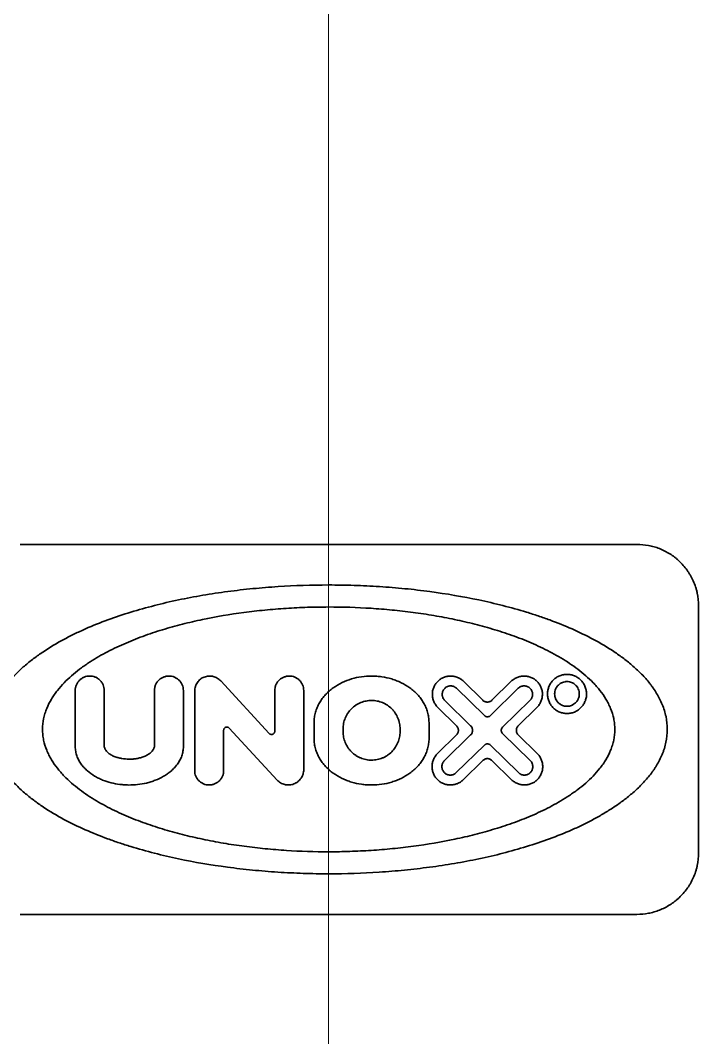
# Model space of a CAD drawing. Extents: x 5987 to 10491, y -672 to 3388.
# Drawn here: x 8647.77 to 8658.77, y 989.53 to 1006.03 of the extents above; entities that cross this region are included whole.
import ezdxf

# ---------------------------------------------------------------- set-up
doc = ezdxf.new("R2010")
doc.units = 0
doc.header["$LTSCALE"] = 5
doc.layers.get('0').update_dxf_attribs({"linetype": 'CONTINUOUS', "lineweight": 0})
doc.layers.add('1', color=7, linetype='CONTINUOUS', true_color=0xffffff)

msp = doc.modelspace()

# ---------------------------------------------------------------- linework, layer by layer
at = {"color": 4}
msp.add_line((8652.77, 1073.026), (8652.77, 973.026), dxfattribs=at)
at = {"layer": '1', "color": 7, "linetype": 'Continuous', "lineweight": 35}
for p, q in [((8657.77, 997.526), (8647.77, 997.526)), ((8658.77, 996.526), (8658.77, 992.526)), ((8651.02, 995.313), (8651.805, 994.46)), ((8654.957, 995.306), (8655.271, 994.998)), ((8655.418, 994.998), (8655.732, 995.306)), ((8648.661, 995.156), (8648.661, 994.246)), ((8649.13, 994.262), (8649.13, 995.156)), ((8649.945, 995.156), (8649.945, 994.262)), ((8650.414, 994.246), (8650.414, 995.156)), ((8650.598, 995.148), (8650.598, 993.859)), ((8651.896, 995.156), (8651.896, 994.495)), ((8652.366, 993.873), (8652.366, 995.156)), ((8655.295, 994.75), (8654.845, 995.192)), ((8655.844, 995.192), (8655.393, 994.75)), ((8654.653, 994.996), (8655.073, 994.585)), ((8655.59, 994.56), (8656.035, 994.996)), ((8654.843, 994.585), (8654.541, 994.882)), ((8656.148, 994.882), (8655.845, 994.585)), ((8652.534, 994.639), (8652.534, 994.376)), ((8654.398, 994.376), (8654.398, 994.639)), ((8651.067, 993.859), (8651.067, 994.511)), ((8651.934, 993.704), (8651.158, 994.546)), ((8653.004, 994.489), (8653.004, 994.533)), ((8653.928, 994.533), (8653.928, 994.489)), ((8656.04, 994.019), (8655.59, 994.46)), ((8654.536, 994.133), (8654.843, 994.435)), ((8655.073, 994.435), (8654.648, 994.019)), ((8655.845, 994.435), (8656.153, 994.133)), ((8654.84, 993.824), (8655.295, 994.27)), ((8655.393, 994.27), (8655.849, 993.824)), ((8655.271, 994.022), (8654.952, 993.709)), ((8655.736, 993.709), (8655.418, 994.022)), ((8647.77, 991.526), (8657.77, 991.526))]:
    msp.add_line(p, q, dxfattribs=at)
for points, knots in [([(8658.77, 996.526), (8658.77, 996.598), (8658.763, 996.668), (8658.745, 996.753), (8658.74, 996.77), (8658.731, 996.804), (8658.726, 996.821), (8658.71, 996.87), (8658.698, 996.903), (8658.67, 996.965), (8658.654, 996.995), (8658.629, 997.039), (8658.62, 997.053), (8658.602, 997.081), (8658.593, 997.095), (8658.544, 997.163), (8658.501, 997.212), (8658.442, 997.267), (8658.43, 997.278), (8658.406, 997.298), (8658.393, 997.309), (8658.355, 997.338), (8658.329, 997.356), (8658.25, 997.406), (8658.194, 997.434), (8658.106, 997.469), (8658.077, 997.479), (8658.017, 997.496), (8657.987, 997.503), (8657.895, 997.52), (8657.834, 997.526), (8657.77, 997.526)], [0, 0, 0, 0, 0.125, 0.125, 0.15625, 0.15625, 0.1875, 0.1875, 0.25, 0.25, 0.3125, 0.3125, 0.34375, 0.34375, 0.375, 0.375, 0.5, 0.5, 0.53125, 0.53125, 0.5625, 0.5625, 0.625, 0.625, 0.75, 0.75, 0.8125, 0.8125, 0.875, 0.875, 1, 1, 1, 1]), ([(8658.262, 994.526), (8658.262, 994.597), (8658.255, 994.666), (8658.234, 994.766), (8658.225, 994.8), (8658.205, 994.865), (8658.193, 994.898), (8658.154, 994.993), (8658.124, 995.053), (8658.072, 995.138), (8658.054, 995.166), (8658.026, 995.207), (8658.016, 995.22), (8657.996, 995.247), (8657.986, 995.26), (8657.935, 995.325), (8657.891, 995.374), (8657.801, 995.467), (8657.754, 995.511), (8657.656, 995.596), (8657.606, 995.636), (8657.503, 995.714), (8657.45, 995.751), (8657.289, 995.859), (8657.178, 995.924), (8656.952, 996.046), (8656.836, 996.102), (8656.599, 996.207), (8656.478, 996.255), (8656.294, 996.323), (8656.231, 996.345), (8656.106, 996.387), (8656.043, 996.407), (8655.853, 996.466), (8655.725, 996.501), (8655.467, 996.567), (8655.337, 996.597), (8654.945, 996.68), (8654.68, 996.725), (8654.278, 996.779), (8654.142, 996.795), (8653.87, 996.821), (8653.733, 996.833), (8653.526, 996.846), (8653.457, 996.85), (8653.32, 996.857), (8653.251, 996.859), (8653.044, 996.866), (8652.907, 996.868), (8652.496, 996.868), (8652.222, 996.86), (8651.813, 996.833), (8651.541, 996.811), (8651.27, 996.78), (8651.067, 996.753), (8650.999, 996.743), (8650.864, 996.723), (8650.797, 996.712), (8650.596, 996.678), (8650.464, 996.653), (8650.202, 996.597), (8650.072, 996.567), (8649.815, 996.501), (8649.688, 996.466), (8649.437, 996.389), (8649.313, 996.347), (8649.067, 996.257), (8648.946, 996.209), (8648.797, 996.143), (8648.767, 996.129), (8648.708, 996.102), (8648.62, 996.06), (8648.533, 996.016), (8648.362, 995.924), (8648.251, 995.858), (8648.09, 995.75), (8648.037, 995.713), (8647.935, 995.636), (8647.885, 995.596), (8647.788, 995.512), (8647.741, 995.468), (8647.651, 995.376), (8647.608, 995.327), (8647.547, 995.25), (8647.527, 995.224), (8647.499, 995.183), (8647.489, 995.169), (8647.471, 995.141), (8647.462, 995.126), (8647.418, 995.055), (8647.388, 994.994), (8647.355, 994.915), (8647.349, 994.899), (8647.337, 994.867), (8647.332, 994.851), (8647.316, 994.801), (8647.307, 994.767), (8647.286, 994.666), (8647.279, 994.597), (8647.279, 994.526)], [0, 0, 0, 0, 0.015625, 0.015625, 0.023438, 0.023438, 0.03125, 0.03125, 0.046875, 0.046875, 0.054688, 0.054688, 0.058594, 0.058594, 0.0625, 0.0625, 0.078125, 0.078125, 0.09375, 0.09375, 0.109375, 0.109375, 0.125, 0.125, 0.15625, 0.15625, 0.1875, 0.1875, 0.21875, 0.21875, 0.234375, 0.234375, 0.25, 0.25, 0.28125, 0.28125, 0.3125, 0.3125, 0.375, 0.375, 0.40625, 0.40625, 0.4375, 0.4375, 0.453125, 0.453125, 0.46875, 0.46875, 0.5, 0.5, 0.5625, 0.5625, 0.59375, 0.625, 0.625, 0.640625, 0.640625, 0.65625, 0.65625, 0.6875, 0.6875, 0.71875, 0.71875, 0.75, 0.75, 0.78125, 0.78125, 0.8125, 0.8125, 0.820313, 0.820313, 0.828125, 0.84375, 0.84375, 0.875, 0.875, 0.890625, 0.890625, 0.90625, 0.90625, 0.921875, 0.921875, 0.9375, 0.9375, 0.945312, 0.945312, 0.949219, 0.949219, 0.953125, 0.953125, 0.96875, 0.96875, 0.972656, 0.972656, 0.976562, 0.976562, 0.984375, 0.984375, 1, 1, 1, 1]), ([(8648.13, 994.526), (8648.13, 994.585), (8648.136, 994.643), (8648.154, 994.728), (8648.161, 994.756), (8648.178, 994.811), (8648.188, 994.839), (8648.22, 994.919), (8648.246, 994.969), (8648.289, 995.042), (8648.305, 995.066), (8648.337, 995.112), (8648.353, 995.135), (8648.406, 995.202), (8648.442, 995.243), (8648.52, 995.323), (8648.56, 995.361), (8648.643, 995.433), (8648.686, 995.468), (8648.752, 995.518), (8648.775, 995.534), (8648.82, 995.566), (8648.843, 995.582), (8648.958, 995.659), (8649.052, 995.715), (8649.246, 995.819), (8649.345, 995.866), (8649.547, 995.955), (8649.65, 995.996), (8649.807, 996.054), (8649.86, 996.072), (8649.967, 996.108), (8650.02, 996.125), (8650.181, 996.174), (8650.289, 996.204), (8650.507, 996.259), (8650.616, 996.285), (8650.947, 996.354), (8651.17, 996.392), (8651.508, 996.437), (8651.621, 996.45), (8651.849, 996.472), (8651.964, 996.481), (8652.137, 996.493), (8652.195, 996.496), (8652.31, 996.501), (8652.368, 996.504), (8652.54, 996.509), (8652.655, 996.511), (8653, 996.511), (8653.229, 996.504), (8653.571, 996.482), (8653.684, 996.473), (8653.912, 996.451), (8654.025, 996.438), (8654.252, 996.408), (8654.365, 996.391), (8654.534, 996.362), (8654.59, 996.352), (8654.702, 996.331), (8654.758, 996.32), (8654.924, 996.285), (8655.034, 996.259), (8655.252, 996.204), (8655.36, 996.174), (8655.573, 996.109), (8655.679, 996.074), (8655.888, 995.998), (8655.991, 995.957), (8656.144, 995.89), (8656.194, 995.866), (8656.294, 995.818), (8656.343, 995.793), (8656.489, 995.714), (8656.584, 995.658), (8656.722, 995.566), (8656.768, 995.534), (8656.855, 995.467), (8656.898, 995.433), (8656.981, 995.361), (8657.021, 995.323), (8657.079, 995.263), (8657.098, 995.243), (8657.135, 995.201), (8657.153, 995.179), (8657.205, 995.113), (8657.237, 995.067), (8657.28, 994.994), (8657.294, 994.969), (8657.32, 994.918), (8657.332, 994.892), (8657.364, 994.812), (8657.381, 994.757), (8657.396, 994.686), (8657.398, 994.672), (8657.403, 994.643), (8657.405, 994.629), (8657.409, 994.585), (8657.411, 994.556), (8657.411, 994.526)], [0, 0, 0, 0, 0.015625, 0.015625, 0.023437, 0.023437, 0.03125, 0.03125, 0.046875, 0.046875, 0.054687, 0.054687, 0.0625, 0.0625, 0.078125, 0.078125, 0.09375, 0.09375, 0.109375, 0.109375, 0.117187, 0.117187, 0.125, 0.125, 0.15625, 0.15625, 0.1875, 0.1875, 0.21875, 0.21875, 0.234375, 0.234375, 0.25, 0.25, 0.28125, 0.28125, 0.3125, 0.3125, 0.375, 0.375, 0.40625, 0.40625, 0.4375, 0.4375, 0.453125, 0.453125, 0.46875, 0.46875, 0.5, 0.5, 0.5625, 0.5625, 0.59375, 0.59375, 0.625, 0.625, 0.65625, 0.65625, 0.671875, 0.671875, 0.6875, 0.6875, 0.71875, 0.71875, 0.75, 0.75, 0.78125, 0.78125, 0.8125, 0.8125, 0.828125, 0.828125, 0.84375, 0.84375, 0.875, 0.875, 0.890625, 0.890625, 0.90625, 0.90625, 0.921875, 0.921875, 0.929688, 0.929688, 0.9375, 0.9375, 0.953125, 0.953125, 0.960938, 0.960938, 0.96875, 0.96875, 0.984375, 0.984375, 0.988281, 0.988281, 0.992188, 0.992188, 1, 1, 1, 1]), ([(8648.661, 995.156), (8648.661, 995.173), (8648.662, 995.188), (8648.667, 995.212), (8648.669, 995.219), (8648.674, 995.234), (8648.677, 995.242), (8648.686, 995.264), (8648.694, 995.277), (8648.707, 995.296), (8648.712, 995.303), (8648.722, 995.314), (8648.732, 995.326), (8648.744, 995.336), (8648.755, 995.345), (8648.762, 995.349), (8648.781, 995.362), (8648.794, 995.369), (8648.822, 995.38), (8648.836, 995.384), (8648.865, 995.39), (8648.88, 995.391), (8648.902, 995.391), (8648.91, 995.391), (8648.925, 995.39), (8648.932, 995.389), (8648.954, 995.384), (8648.968, 995.38), (8648.989, 995.372), (8648.996, 995.369), (8649.01, 995.362), (8649.016, 995.358), (8649.035, 995.346), (8649.047, 995.336), (8649.064, 995.32), (8649.069, 995.315), (8649.079, 995.303), (8649.089, 995.291), (8649.097, 995.277), (8649.105, 995.264), (8649.108, 995.257), (8649.117, 995.235), (8649.122, 995.22), (8649.129, 995.189), (8649.13, 995.173), (8649.13, 995.156)], [0, 0, 0, 0, 0.0625, 0.0625, 0.09375, 0.09375, 0.125, 0.125, 0.1875, 0.1875, 0.21875, 0.21875, 0.25, 0.28125, 0.28125, 0.3125, 0.3125, 0.375, 0.375, 0.4375, 0.4375, 0.5, 0.5, 0.53125, 0.53125, 0.5625, 0.5625, 0.625, 0.625, 0.65625, 0.65625, 0.6875, 0.6875, 0.75, 0.75, 0.78125, 0.78125, 0.8125, 0.84375, 0.84375, 0.875, 0.875, 0.9375, 0.9375, 1, 1, 1, 1]), ([(8649.945, 995.156), (8649.945, 995.172), (8649.946, 995.188), (8649.951, 995.211), (8649.953, 995.218), (8649.957, 995.233), (8649.96, 995.24), (8649.969, 995.262), (8649.976, 995.275), (8649.989, 995.295), (8649.994, 995.301), (8650.004, 995.313), (8650.009, 995.318), (8650.025, 995.334), (8650.037, 995.344), (8650.063, 995.361), (8650.076, 995.368), (8650.097, 995.377), (8650.104, 995.379), (8650.119, 995.383), (8650.126, 995.385), (8650.149, 995.39), (8650.164, 995.391), (8650.194, 995.391), (8650.209, 995.39), (8650.239, 995.384), (8650.254, 995.38), (8650.275, 995.371), (8650.282, 995.368), (8650.295, 995.361), (8650.302, 995.357), (8650.321, 995.344), (8650.333, 995.335), (8650.355, 995.313), (8650.365, 995.301), (8650.378, 995.282), (8650.382, 995.276), (8650.389, 995.262), (8650.393, 995.255), (8650.402, 995.233), (8650.406, 995.218), (8650.413, 995.188), (8650.414, 995.172), (8650.414, 995.156)], [0, 0, 0, 0, 0.0625, 0.0625, 0.09375, 0.09375, 0.125, 0.125, 0.1875, 0.1875, 0.21875, 0.21875, 0.25, 0.25, 0.3125, 0.3125, 0.375, 0.375, 0.40625, 0.40625, 0.4375, 0.4375, 0.5, 0.5, 0.5625, 0.5625, 0.625, 0.625, 0.65625, 0.65625, 0.6875, 0.6875, 0.75, 0.75, 0.8125, 0.8125, 0.84375, 0.84375, 0.875, 0.875, 0.9375, 0.9375, 1, 1, 1, 1]), ([(8650.598, 995.148), (8650.598, 995.173), (8650.601, 995.197), (8650.61, 995.226), (8650.613, 995.232), (8650.617, 995.244), (8650.624, 995.26), (8650.634, 995.276), (8650.648, 995.296), (8650.655, 995.306), (8650.672, 995.324), (8650.681, 995.332), (8650.7, 995.347), (8650.71, 995.354), (8650.731, 995.366), (8650.742, 995.371), (8650.765, 995.379), (8650.776, 995.383), (8650.8, 995.388), (8650.824, 995.392), (8650.848, 995.391), (8650.866, 995.39), (8650.872, 995.389), (8650.884, 995.387), (8650.89, 995.386), (8650.908, 995.382), (8650.919, 995.379), (8650.942, 995.37), (8650.953, 995.364), (8650.984, 995.346), (8651.003, 995.331), (8651.02, 995.313)], [0, 0, 0, 0, 0.125, 0.125, 0.15625, 0.15625, 0.1875, 0.25, 0.25, 0.3125, 0.3125, 0.375, 0.375, 0.4375, 0.4375, 0.5, 0.5, 0.5625, 0.5625, 0.625, 0.6875, 0.6875, 0.71875, 0.71875, 0.75, 0.75, 0.8125, 0.8125, 0.875, 0.875, 1, 1, 1, 1]), ([(8651.896, 995.156), (8651.896, 995.172), (8651.898, 995.187), (8651.902, 995.21), (8651.904, 995.217), (8651.908, 995.232), (8651.911, 995.239), (8651.92, 995.261), (8651.927, 995.274), (8651.944, 995.3), (8651.954, 995.312), (8651.976, 995.333), (8651.988, 995.343), (8652.007, 995.356), (8652.013, 995.36), (8652.027, 995.367), (8652.041, 995.374), (8652.055, 995.379), (8652.07, 995.383), (8652.077, 995.385), (8652.1, 995.39), (8652.115, 995.391), (8652.138, 995.391), (8652.146, 995.391), (8652.161, 995.389), (8652.169, 995.388), (8652.191, 995.384), (8652.206, 995.379), (8652.227, 995.371), (8652.234, 995.367), (8652.248, 995.36), (8652.255, 995.356), (8652.274, 995.343), (8652.286, 995.334), (8652.308, 995.312), (8652.317, 995.3), (8652.33, 995.281), (8652.334, 995.274), (8652.341, 995.261), (8652.345, 995.254), (8652.354, 995.232), (8652.358, 995.218), (8652.364, 995.188), (8652.366, 995.172), (8652.366, 995.156)], [0, 0, 0, 0, 0.0625, 0.0625, 0.09375, 0.09375, 0.125, 0.125, 0.1875, 0.1875, 0.25, 0.25, 0.3125, 0.3125, 0.34375, 0.34375, 0.375, 0.40625, 0.40625, 0.4375, 0.4375, 0.5, 0.5, 0.53125, 0.53125, 0.5625, 0.5625, 0.625, 0.625, 0.65625, 0.65625, 0.6875, 0.6875, 0.75, 0.75, 0.8125, 0.8125, 0.84375, 0.84375, 0.875, 0.875, 0.9375, 0.9375, 1, 1, 1, 1]), ([(8652.534, 994.639), (8652.534, 994.667), (8652.536, 994.695), (8652.544, 994.749), (8652.549, 994.776), (8652.561, 994.816), (8652.565, 994.83), (8652.574, 994.856), (8652.579, 994.869), (8652.595, 994.908), (8652.607, 994.932), (8652.635, 994.98), (8652.65, 995.003), (8652.675, 995.037), (8652.684, 995.048), (8652.702, 995.069), (8652.729, 995.101), (8652.759, 995.129), (8652.79, 995.157), (8652.801, 995.166), (8652.822, 995.183), (8652.834, 995.191), (8652.89, 995.232), (8652.938, 995.26), (8653.037, 995.308), (8653.088, 995.328), (8653.248, 995.377), (8653.357, 995.391), (8653.496, 995.391), (8653.524, 995.39), (8653.579, 995.386), (8653.661, 995.377), (8653.741, 995.36), (8653.82, 995.335), (8653.846, 995.326), (8653.897, 995.306), (8653.923, 995.295), (8653.996, 995.259), (8654.043, 995.231), (8654.11, 995.183), (8654.132, 995.166), (8654.163, 995.138), (8654.173, 995.129), (8654.193, 995.11), (8654.203, 995.1), (8654.231, 995.069), (8654.248, 995.048), (8654.281, 995.004), (8654.297, 994.981), (8654.318, 994.944), (8654.324, 994.932), (8654.337, 994.907), (8654.342, 994.895), (8654.358, 994.857), (8654.368, 994.831), (8654.382, 994.778), (8654.388, 994.751), (8654.394, 994.709), (8654.395, 994.695), (8654.397, 994.667), (8654.398, 994.653), (8654.398, 994.639)], [0, 0, 0, 0, 0.03125, 0.03125, 0.0625, 0.0625, 0.078125, 0.078125, 0.09375, 0.09375, 0.125, 0.125, 0.15625, 0.15625, 0.171875, 0.171875, 0.1875, 0.21875, 0.21875, 0.234375, 0.234375, 0.25, 0.25, 0.3125, 0.3125, 0.375, 0.375, 0.5, 0.5, 0.53125, 0.53125, 0.5625, 0.625, 0.625, 0.65625, 0.65625, 0.6875, 0.6875, 0.75, 0.75, 0.78125, 0.78125, 0.796875, 0.796875, 0.8125, 0.8125, 0.84375, 0.84375, 0.875, 0.875, 0.890625, 0.890625, 0.90625, 0.90625, 0.9375, 0.9375, 0.96875, 0.96875, 0.984375, 0.984375, 1, 1, 1, 1]), ([(8654.541, 994.882), (8654.527, 994.896), (8654.514, 994.911), (8654.498, 994.935), (8654.493, 994.943), (8654.483, 994.96), (8654.479, 994.969), (8654.467, 994.996), (8654.462, 995.015), (8654.456, 995.044), (8654.454, 995.053), (8654.452, 995.073), (8654.452, 995.083), (8654.452, 995.112), (8654.453, 995.132), (8654.459, 995.161), (8654.461, 995.17), (8654.467, 995.189), (8654.474, 995.207), (8654.482, 995.225), (8654.491, 995.242), (8654.496, 995.251), (8654.512, 995.275), (8654.525, 995.29), (8654.545, 995.311), (8654.553, 995.317), (8654.568, 995.33), (8654.575, 995.336), (8654.6, 995.352), (8654.617, 995.361), (8654.644, 995.372), (8654.653, 995.375), (8654.671, 995.381), (8654.69, 995.386), (8654.709, 995.389), (8654.728, 995.391), (8654.738, 995.391), (8654.767, 995.391), (8654.786, 995.39), (8654.814, 995.384), (8654.824, 995.382), (8654.842, 995.376), (8654.851, 995.373), (8654.878, 995.362), (8654.895, 995.353), (8654.928, 995.332), (8654.943, 995.32), (8654.957, 995.306)], [0, 0, 0, 0, 0.0625, 0.0625, 0.09375, 0.09375, 0.125, 0.125, 0.1875, 0.1875, 0.21875, 0.21875, 0.25, 0.25, 0.3125, 0.3125, 0.34375, 0.34375, 0.375, 0.40625, 0.40625, 0.4375, 0.4375, 0.5, 0.5, 0.53125, 0.53125, 0.5625, 0.5625, 0.625, 0.625, 0.65625, 0.65625, 0.6875, 0.71875, 0.71875, 0.75, 0.75, 0.8125, 0.8125, 0.84375, 0.84375, 0.875, 0.875, 0.9375, 0.9375, 1, 1, 1, 1]), ([(8655.732, 995.306), (8655.746, 995.32), (8655.761, 995.332), (8655.785, 995.348), (8655.793, 995.353), (8655.81, 995.362), (8655.819, 995.366), (8655.846, 995.377), (8655.864, 995.382), (8655.902, 995.389), (8655.921, 995.391), (8655.959, 995.391), (8655.978, 995.389), (8656.006, 995.384), (8656.015, 995.382), (8656.034, 995.376), (8656.042, 995.373), (8656.069, 995.362), (8656.086, 995.354), (8656.11, 995.338), (8656.118, 995.332), (8656.133, 995.32), (8656.14, 995.314), (8656.161, 995.293), (8656.173, 995.279), (8656.196, 995.246), (8656.205, 995.229), (8656.217, 995.202), (8656.22, 995.193), (8656.226, 995.174), (8656.229, 995.164), (8656.235, 995.135), (8656.237, 995.115), (8656.237, 995.085), (8656.236, 995.075), (8656.234, 995.055), (8656.231, 995.035), (8656.227, 995.016), (8656.221, 994.997), (8656.217, 994.988), (8656.206, 994.96), (8656.196, 994.943), (8656.174, 994.911), (8656.162, 994.896), (8656.148, 994.882)], [0, 0, 0, 0, 0.0625, 0.0625, 0.09375, 0.09375, 0.125, 0.125, 0.1875, 0.1875, 0.25, 0.25, 0.3125, 0.3125, 0.34375, 0.34375, 0.375, 0.375, 0.4375, 0.4375, 0.46875, 0.46875, 0.5, 0.5, 0.5625, 0.5625, 0.625, 0.625, 0.65625, 0.65625, 0.6875, 0.6875, 0.75, 0.75, 0.78125, 0.78125, 0.8125, 0.84375, 0.84375, 0.875, 0.875, 0.9375, 0.9375, 1, 1, 1, 1]), ([(8656.319, 995.101), (8656.319, 995.123), (8656.321, 995.144), (8656.327, 995.175), (8656.33, 995.186), (8656.336, 995.206), (8656.34, 995.216), (8656.353, 995.246), (8656.363, 995.264), (8656.381, 995.29), (8656.388, 995.299), (8656.401, 995.314), (8656.415, 995.33), (8656.431, 995.343), (8656.447, 995.356), (8656.456, 995.362), (8656.482, 995.379), (8656.5, 995.388), (8656.538, 995.403), (8656.557, 995.409), (8656.597, 995.416), (8656.617, 995.418), (8656.647, 995.418), (8656.657, 995.417), (8656.677, 995.415), (8656.687, 995.414), (8656.716, 995.408), (8656.736, 995.402), (8656.764, 995.391), (8656.773, 995.387), (8656.791, 995.377), (8656.8, 995.372), (8656.825, 995.356), (8656.841, 995.343), (8656.864, 995.321), (8656.871, 995.314), (8656.884, 995.298), (8656.897, 995.282), (8656.908, 995.264), (8656.918, 995.246), (8656.923, 995.236), (8656.935, 995.206), (8656.942, 995.186), (8656.948, 995.155), (8656.95, 995.144), (8656.952, 995.123), (8656.953, 995.112), (8656.953, 995.079), (8656.951, 995.058), (8656.944, 995.027), (8656.941, 995.016), (8656.935, 994.996), (8656.931, 994.986), (8656.919, 994.956), (8656.909, 994.938), (8656.891, 994.912), (8656.884, 994.904), (8656.871, 994.888), (8656.857, 994.873), (8656.841, 994.859), (8656.825, 994.846), (8656.817, 994.84), (8656.791, 994.824), (8656.773, 994.814), (8656.736, 994.799), (8656.716, 994.793), (8656.677, 994.786), (8656.657, 994.784), (8656.627, 994.784), (8656.617, 994.784), (8656.597, 994.786), (8656.587, 994.787), (8656.557, 994.793), (8656.538, 994.798), (8656.509, 994.81), (8656.5, 994.814), (8656.482, 994.823), (8656.473, 994.828), (8656.447, 994.845), (8656.431, 994.858), (8656.408, 994.879), (8656.401, 994.887), (8656.388, 994.903), (8656.375, 994.92), (8656.364, 994.937), (8656.353, 994.956), (8656.349, 994.966), (8656.336, 994.995), (8656.33, 995.015), (8656.321, 995.057), (8656.319, 995.079), (8656.319, 995.101)], [0, 0, 0, 0, 0.03125, 0.03125, 0.046875, 0.046875, 0.0625, 0.0625, 0.09375, 0.09375, 0.109375, 0.109375, 0.125, 0.140625, 0.140625, 0.15625, 0.15625, 0.1875, 0.1875, 0.21875, 0.21875, 0.25, 0.25, 0.265625, 0.265625, 0.28125, 0.28125, 0.3125, 0.3125, 0.328125, 0.328125, 0.34375, 0.34375, 0.375, 0.375, 0.390625, 0.390625, 0.40625, 0.421875, 0.421875, 0.4375, 0.4375, 0.46875, 0.46875, 0.484375, 0.484375, 0.5, 0.5, 0.53125, 0.53125, 0.546875, 0.546875, 0.5625, 0.5625, 0.59375, 0.59375, 0.609375, 0.609375, 0.625, 0.640625, 0.640625, 0.65625, 0.65625, 0.6875, 0.6875, 0.71875, 0.71875, 0.75, 0.75, 0.765625, 0.765625, 0.78125, 0.78125, 0.8125, 0.8125, 0.828125, 0.828125, 0.84375, 0.84375, 0.875, 0.875, 0.890625, 0.890625, 0.90625, 0.921875, 0.921875, 0.9375, 0.9375, 0.96875, 0.96875, 1, 1, 1, 1]), ([(8656.435, 995.101), (8656.435, 995.087), (8656.436, 995.074), (8656.44, 995.054), (8656.442, 995.047), (8656.446, 995.034), (8656.449, 995.028), (8656.457, 995.01), (8656.463, 994.998), (8656.474, 994.981), (8656.478, 994.976), (8656.487, 994.966), (8656.496, 994.957), (8656.506, 994.948), (8656.516, 994.94), (8656.521, 994.936), (8656.538, 994.926), (8656.549, 994.92), (8656.573, 994.91), (8656.585, 994.907), (8656.61, 994.902), (8656.623, 994.901), (8656.642, 994.901), (8656.648, 994.901), (8656.661, 994.902), (8656.667, 994.903), (8656.686, 994.907), (8656.698, 994.91), (8656.716, 994.918), (8656.721, 994.92), (8656.733, 994.926), (8656.738, 994.929), (8656.754, 994.94), (8656.765, 994.948), (8656.779, 994.962), (8656.783, 994.966), (8656.792, 994.976), (8656.8, 994.987), (8656.807, 994.998), (8656.813, 995.009), (8656.816, 995.016), (8656.824, 995.034), (8656.828, 995.047), (8656.834, 995.073), (8656.835, 995.087), (8656.835, 995.114), (8656.834, 995.128), (8656.828, 995.154), (8656.824, 995.167), (8656.814, 995.192), (8656.807, 995.203), (8656.796, 995.22), (8656.792, 995.225), (8656.783, 995.235), (8656.774, 995.245), (8656.765, 995.253), (8656.754, 995.261), (8656.749, 995.265), (8656.733, 995.276), (8656.722, 995.282), (8656.698, 995.291), (8656.686, 995.295), (8656.661, 995.3), (8656.648, 995.301), (8656.629, 995.301), (8656.623, 995.301), (8656.61, 995.299), (8656.604, 995.298), (8656.585, 995.295), (8656.573, 995.291), (8656.555, 995.284), (8656.549, 995.282), (8656.538, 995.276), (8656.532, 995.272), (8656.516, 995.262), (8656.506, 995.254), (8656.492, 995.24), (8656.487, 995.235), (8656.478, 995.225), (8656.47, 995.215), (8656.463, 995.204), (8656.457, 995.192), (8656.454, 995.186), (8656.446, 995.167), (8656.442, 995.155), (8656.436, 995.128), (8656.435, 995.114), (8656.435, 995.101)], [0, 0, 0, 0, 0.03125, 0.03125, 0.046875, 0.046875, 0.0625, 0.0625, 0.09375, 0.09375, 0.109375, 0.109375, 0.125, 0.140625, 0.140625, 0.15625, 0.15625, 0.1875, 0.1875, 0.21875, 0.21875, 0.25, 0.25, 0.265625, 0.265625, 0.28125, 0.28125, 0.3125, 0.3125, 0.328125, 0.328125, 0.34375, 0.34375, 0.375, 0.375, 0.390625, 0.390625, 0.40625, 0.421875, 0.421875, 0.4375, 0.4375, 0.46875, 0.46875, 0.5, 0.5, 0.53125, 0.53125, 0.5625, 0.5625, 0.59375, 0.59375, 0.609375, 0.609375, 0.625, 0.640625, 0.640625, 0.65625, 0.65625, 0.6875, 0.6875, 0.71875, 0.71875, 0.75, 0.75, 0.765625, 0.765625, 0.78125, 0.78125, 0.8125, 0.8125, 0.828125, 0.828125, 0.84375, 0.84375, 0.875, 0.875, 0.890625, 0.890625, 0.90625, 0.921875, 0.921875, 0.9375, 0.9375, 0.96875, 0.96875, 1, 1, 1, 1]), ([(8654.845, 995.192), (8654.838, 995.198), (8654.831, 995.204), (8654.82, 995.211), (8654.816, 995.213), (8654.808, 995.217), (8654.804, 995.219), (8654.792, 995.224), (8654.783, 995.227), (8654.766, 995.23), (8654.757, 995.231), (8654.739, 995.231), (8654.73, 995.23), (8654.717, 995.227), (8654.713, 995.226), (8654.705, 995.224), (8654.7, 995.222), (8654.688, 995.217), (8654.68, 995.213), (8654.665, 995.203), (8654.658, 995.197), (8654.649, 995.188), (8654.646, 995.184), (8654.64, 995.177), (8654.638, 995.174), (8654.63, 995.162), (8654.626, 995.155), (8654.619, 995.138), (8654.616, 995.129), (8654.613, 995.112), (8654.612, 995.103), (8654.612, 995.089), (8654.612, 995.084), (8654.613, 995.075), (8654.615, 995.067), (8654.617, 995.058), (8654.62, 995.049), (8654.621, 995.045), (8654.626, 995.032), (8654.631, 995.025), (8654.641, 995.01), (8654.647, 995.003), (8654.653, 994.996)], [0, 0, 0, 0, 0.0625, 0.0625, 0.09375, 0.09375, 0.125, 0.125, 0.1875, 0.1875, 0.25, 0.25, 0.3125, 0.3125, 0.34375, 0.34375, 0.375, 0.375, 0.4375, 0.4375, 0.5, 0.5, 0.53125, 0.53125, 0.5625, 0.5625, 0.625, 0.625, 0.6875, 0.6875, 0.75, 0.75, 0.78125, 0.78125, 0.8125, 0.84375, 0.84375, 0.875, 0.875, 0.9375, 0.9375, 1, 1, 1, 1]), ([(8656.035, 994.996), (8656.042, 995.003), (8656.048, 995.01), (8656.055, 995.021), (8656.058, 995.025), (8656.062, 995.033), (8656.064, 995.037), (8656.069, 995.049), (8656.072, 995.058), (8656.075, 995.071), (8656.075, 995.076), (8656.076, 995.085), (8656.076, 995.09), (8656.076, 995.103), (8656.075, 995.113), (8656.072, 995.131), (8656.069, 995.139), (8656.062, 995.156), (8656.058, 995.164), (8656.047, 995.179), (8656.042, 995.186), (8656.032, 995.195), (8656.029, 995.198), (8656.022, 995.204), (8656.018, 995.206), (8656.007, 995.213), (8655.999, 995.218), (8655.983, 995.224), (8655.974, 995.227), (8655.957, 995.23), (8655.948, 995.231), (8655.931, 995.231), (8655.922, 995.23), (8655.905, 995.227), (8655.896, 995.224), (8655.88, 995.217), (8655.872, 995.213), (8655.857, 995.204), (8655.85, 995.198), (8655.844, 995.192)], [0, 0, 0, 0, 0.0625, 0.0625, 0.09375, 0.09375, 0.125, 0.125, 0.1875, 0.1875, 0.21875, 0.21875, 0.25, 0.25, 0.3125, 0.3125, 0.375, 0.375, 0.4375, 0.4375, 0.5, 0.5, 0.53125, 0.53125, 0.5625, 0.5625, 0.625, 0.625, 0.6875, 0.6875, 0.75, 0.75, 0.8125, 0.8125, 0.875, 0.875, 0.9375, 0.9375, 1, 1, 1, 1]), ([(8653.928, 994.533), (8653.928, 994.564), (8653.925, 994.594), (8653.916, 994.638), (8653.913, 994.653), (8653.904, 994.682), (8653.899, 994.696), (8653.881, 994.738), (8653.867, 994.765), (8653.842, 994.802), (8653.833, 994.815), (8653.814, 994.838), (8653.803, 994.849), (8653.771, 994.881), (8653.748, 994.9), (8653.71, 994.926), (8653.697, 994.934), (8653.671, 994.948), (8653.643, 994.961), (8653.615, 994.971), (8653.586, 994.98), (8653.571, 994.983), (8653.527, 994.992), (8653.497, 994.995), (8653.452, 994.995), (8653.437, 994.995), (8653.406, 994.992), (8653.391, 994.989), (8653.347, 994.981), (8653.318, 994.972), (8653.276, 994.955), (8653.262, 994.948), (8653.235, 994.934), (8653.222, 994.926), (8653.185, 994.901), (8653.161, 994.882), (8653.118, 994.839), (8653.099, 994.815), (8653.074, 994.778), (8653.066, 994.765), (8653.052, 994.738), (8653.045, 994.724), (8653.028, 994.682), (8653.019, 994.654), (8653.01, 994.609), (8653.008, 994.594), (8653.005, 994.564), (8653.004, 994.548), (8653.004, 994.533)], [0, 0, 0, 0, 0.0625, 0.0625, 0.09375, 0.09375, 0.125, 0.125, 0.1875, 0.1875, 0.21875, 0.21875, 0.25, 0.25, 0.3125, 0.3125, 0.34375, 0.34375, 0.375, 0.40625, 0.40625, 0.4375, 0.4375, 0.5, 0.5, 0.53125, 0.53125, 0.5625, 0.5625, 0.625, 0.625, 0.65625, 0.65625, 0.6875, 0.6875, 0.75, 0.75, 0.8125, 0.8125, 0.84375, 0.84375, 0.875, 0.875, 0.9375, 0.9375, 0.96875, 0.96875, 1, 1, 1, 1]), ([(8655.271, 994.998), (8655.276, 994.994), (8655.281, 994.989), (8655.292, 994.982), (8655.298, 994.979), (8655.311, 994.973), (8655.317, 994.972), (8655.331, 994.969), (8655.338, 994.968), (8655.351, 994.968), (8655.358, 994.969), (8655.371, 994.972), (8655.378, 994.974), (8655.39, 994.979), (8655.396, 994.982), (8655.407, 994.989), (8655.413, 994.994), (8655.418, 994.998)], [0, 0, 0, 0, 0.125, 0.125, 0.25, 0.25, 0.375, 0.375, 0.5, 0.5, 0.625, 0.625, 0.75, 0.75, 0.875, 0.875, 1, 1, 1, 1]), ([(8655.393, 994.75), (8655.39, 994.746), (8655.386, 994.744), (8655.379, 994.739), (8655.375, 994.736), (8655.366, 994.733), (8655.362, 994.732), (8655.353, 994.73), (8655.349, 994.73), (8655.34, 994.73), (8655.335, 994.73), (8655.326, 994.732), (8655.322, 994.733), (8655.31, 994.738), (8655.302, 994.743), (8655.295, 994.75)], [0, 0, 0, 0, 0.125, 0.125, 0.25, 0.25, 0.375, 0.375, 0.5, 0.5, 0.625, 0.625, 0.75, 0.75, 1, 1, 1, 1]), ([(8647.279, 994.526), (8647.279, 994.455), (8647.286, 994.387), (8647.307, 994.286), (8647.316, 994.253), (8647.336, 994.187), (8647.348, 994.154), (8647.387, 994.059), (8647.417, 994), (8647.469, 993.914), (8647.487, 993.886), (8647.515, 993.845), (8647.525, 993.832), (8647.545, 993.805), (8647.555, 993.792), (8647.606, 993.727), (8647.65, 993.678), (8647.74, 993.585), (8647.787, 993.541), (8647.885, 993.457), (8647.935, 993.416), (8648.038, 993.339), (8648.091, 993.301), (8648.252, 993.194), (8648.363, 993.128), (8648.589, 993.006), (8648.705, 992.95), (8648.942, 992.845), (8649.063, 992.797), (8649.247, 992.729), (8649.31, 992.707), (8649.435, 992.665), (8649.498, 992.645), (8649.688, 992.587), (8649.816, 992.551), (8650.074, 992.485), (8650.203, 992.455), (8650.595, 992.372), (8650.861, 992.327), (8651.263, 992.273), (8651.399, 992.258), (8651.671, 992.231), (8651.808, 992.22), (8652.015, 992.206), (8652.084, 992.202), (8652.221, 992.196), (8652.29, 992.193), (8652.497, 992.186), (8652.634, 992.184), (8653.045, 992.184), (8653.319, 992.193), (8653.727, 992.219), (8654, 992.241), (8654.271, 992.273), (8654.474, 992.3), (8654.542, 992.309), (8654.677, 992.33), (8654.744, 992.34), (8654.944, 992.375), (8655.077, 992.4), (8655.339, 992.455), (8655.469, 992.485), (8655.726, 992.551), (8655.853, 992.587), (8656.104, 992.664), (8656.228, 992.705), (8656.474, 992.795), (8656.595, 992.844), (8656.744, 992.91), (8656.774, 992.923), (8656.833, 992.95), (8656.921, 992.992), (8657.008, 993.037), (8657.122, 993.098), (8657.178, 993.13), (8657.289, 993.196), (8657.344, 993.23), (8657.451, 993.302), (8657.504, 993.339), (8657.606, 993.417), (8657.656, 993.457), (8657.753, 993.541), (8657.8, 993.584), (8657.89, 993.677), (8657.933, 993.725), (8657.994, 993.802), (8658.014, 993.829), (8658.042, 993.87), (8658.052, 993.883), (8658.07, 993.912), (8658.079, 993.926), (8658.122, 993.998), (8658.153, 994.058), (8658.186, 994.137), (8658.192, 994.153), (8658.204, 994.185), (8658.209, 994.202), (8658.225, 994.251), (8658.233, 994.285), (8658.255, 994.386), (8658.262, 994.455), (8658.262, 994.526)], [0, 0, 0, 0, 0.015625, 0.015625, 0.023438, 0.023438, 0.03125, 0.03125, 0.046875, 0.046875, 0.054688, 0.054688, 0.058594, 0.058594, 0.0625, 0.0625, 0.078125, 0.078125, 0.09375, 0.09375, 0.109375, 0.109375, 0.125, 0.125, 0.15625, 0.15625, 0.1875, 0.1875, 0.21875, 0.21875, 0.234375, 0.234375, 0.25, 0.25, 0.28125, 0.28125, 0.3125, 0.3125, 0.375, 0.375, 0.40625, 0.40625, 0.4375, 0.4375, 0.453125, 0.453125, 0.46875, 0.46875, 0.5, 0.5, 0.5625, 0.5625, 0.59375, 0.625, 0.625, 0.640625, 0.640625, 0.65625, 0.65625, 0.6875, 0.6875, 0.71875, 0.71875, 0.75, 0.75, 0.78125, 0.78125, 0.8125, 0.8125, 0.820312, 0.820312, 0.828125, 0.84375, 0.84375, 0.859375, 0.859375, 0.875, 0.875, 0.890625, 0.890625, 0.90625, 0.90625, 0.921875, 0.921875, 0.9375, 0.9375, 0.945312, 0.945312, 0.949219, 0.949219, 0.953125, 0.953125, 0.96875, 0.96875, 0.972656, 0.972656, 0.976562, 0.976562, 0.984375, 0.984375, 1, 1, 1, 1]), ([(8657.411, 994.526), (8657.411, 994.467), (8657.405, 994.409), (8657.387, 994.325), (8657.38, 994.297), (8657.363, 994.241), (8657.353, 994.214), (8657.321, 994.134), (8657.295, 994.083), (8657.252, 994.01), (8657.236, 993.986), (8657.204, 993.94), (8657.187, 993.917), (8657.135, 993.851), (8657.098, 993.809), (8657.021, 993.729), (8656.981, 993.691), (8656.898, 993.619), (8656.855, 993.584), (8656.789, 993.534), (8656.766, 993.518), (8656.721, 993.486), (8656.698, 993.47), (8656.583, 993.394), (8656.489, 993.338), (8656.295, 993.234), (8656.196, 993.186), (8655.994, 993.097), (8655.891, 993.056), (8655.734, 992.999), (8655.681, 992.98), (8655.574, 992.945), (8655.521, 992.928), (8655.36, 992.879), (8655.252, 992.849), (8655.034, 992.793), (8654.925, 992.768), (8654.594, 992.698), (8654.371, 992.66), (8654.033, 992.616), (8653.92, 992.603), (8653.692, 992.58), (8653.577, 992.571), (8653.404, 992.56), (8653.346, 992.556), (8653.231, 992.551), (8653.173, 992.549), (8653.001, 992.543), (8652.886, 992.541), (8652.541, 992.541), (8652.312, 992.548), (8651.97, 992.57), (8651.856, 992.58), (8651.629, 992.602), (8651.516, 992.615), (8651.289, 992.644), (8651.176, 992.661), (8651.007, 992.69), (8650.951, 992.7), (8650.839, 992.721), (8650.783, 992.733), (8650.617, 992.768), (8650.507, 992.793), (8650.289, 992.849), (8650.181, 992.879), (8649.968, 992.944), (8649.862, 992.979), (8649.653, 993.055), (8649.55, 993.096), (8649.397, 993.163), (8649.347, 993.186), (8649.247, 993.235), (8649.198, 993.26), (8649.051, 993.338), (8648.956, 993.394), (8648.818, 993.487), (8648.773, 993.518), (8648.686, 993.585), (8648.643, 993.619), (8648.56, 993.692), (8648.519, 993.729), (8648.462, 993.789), (8648.443, 993.81), (8648.406, 993.852), (8648.388, 993.873), (8648.336, 993.94), (8648.304, 993.986), (8648.26, 994.059), (8648.247, 994.083), (8648.221, 994.134), (8648.209, 994.161), (8648.177, 994.241), (8648.16, 994.295), (8648.145, 994.366), (8648.143, 994.38), (8648.138, 994.409), (8648.136, 994.424), (8648.132, 994.467), (8648.13, 994.497), (8648.13, 994.526)], [0, 0, 0, 0, 0.015625, 0.015625, 0.023437, 0.023437, 0.03125, 0.03125, 0.046875, 0.046875, 0.054687, 0.054687, 0.0625, 0.0625, 0.078125, 0.078125, 0.09375, 0.09375, 0.109375, 0.109375, 0.117187, 0.117187, 0.125, 0.125, 0.15625, 0.15625, 0.1875, 0.1875, 0.21875, 0.21875, 0.234375, 0.234375, 0.25, 0.25, 0.28125, 0.28125, 0.3125, 0.3125, 0.375, 0.375, 0.40625, 0.40625, 0.4375, 0.4375, 0.453125, 0.453125, 0.46875, 0.46875, 0.5, 0.5, 0.5625, 0.5625, 0.59375, 0.59375, 0.625, 0.625, 0.65625, 0.65625, 0.671875, 0.671875, 0.6875, 0.6875, 0.71875, 0.71875, 0.75, 0.75, 0.78125, 0.78125, 0.8125, 0.8125, 0.828125, 0.828125, 0.84375, 0.84375, 0.875, 0.875, 0.890625, 0.890625, 0.90625, 0.90625, 0.921875, 0.921875, 0.929688, 0.929688, 0.9375, 0.9375, 0.953125, 0.953125, 0.960938, 0.960938, 0.96875, 0.96875, 0.984375, 0.984375, 0.988281, 0.988281, 0.992188, 0.992188, 1, 1, 1, 1]), ([(8651.158, 994.546), (8651.155, 994.55), (8651.151, 994.554), (8651.141, 994.559), (8651.137, 994.561), (8651.126, 994.563), (8651.121, 994.564), (8651.111, 994.563), (8651.106, 994.562), (8651.096, 994.558), (8651.091, 994.555), (8651.083, 994.549), (8651.079, 994.545), (8651.073, 994.536), (8651.071, 994.532), (8651.068, 994.522), (8651.067, 994.516), (8651.067, 994.511)], [0, 0, 0, 0, 0.125, 0.125, 0.25, 0.25, 0.375, 0.375, 0.5, 0.5, 0.625, 0.625, 0.75, 0.75, 0.875, 0.875, 1, 1, 1, 1]), ([(8651.805, 994.46), (8651.809, 994.456), (8651.813, 994.453), (8651.822, 994.447), (8651.827, 994.445), (8651.837, 994.443), (8651.842, 994.443), (8651.853, 994.443), (8651.858, 994.445), (8651.867, 994.448), (8651.872, 994.451), (8651.88, 994.458), (8651.884, 994.462), (8651.888, 994.468), (8651.89, 994.47), (8651.892, 994.475), (8651.893, 994.477), (8651.895, 994.485), (8651.896, 994.49), (8651.896, 994.495)], [0, 0, 0, 0, 0.125, 0.125, 0.25, 0.25, 0.375, 0.375, 0.5, 0.5, 0.625, 0.625, 0.75, 0.75, 0.8125, 0.8125, 0.875, 0.875, 1, 1, 1, 1]), ([(8653.004, 994.489), (8653.004, 994.459), (8653.007, 994.429), (8653.016, 994.385), (8653.019, 994.37), (8653.028, 994.341), (8653.033, 994.326), (8653.051, 994.284), (8653.065, 994.258), (8653.09, 994.22), (8653.099, 994.208), (8653.119, 994.184), (8653.129, 994.173), (8653.161, 994.141), (8653.184, 994.122), (8653.222, 994.097), (8653.235, 994.089), (8653.262, 994.075), (8653.289, 994.062), (8653.318, 994.052), (8653.347, 994.043), (8653.361, 994.039), (8653.406, 994.03), (8653.436, 994.027), (8653.481, 994.027), (8653.496, 994.028), (8653.527, 994.031), (8653.542, 994.033), (8653.586, 994.042), (8653.615, 994.051), (8653.657, 994.068), (8653.671, 994.075), (8653.697, 994.089), (8653.71, 994.097), (8653.748, 994.122), (8653.771, 994.141), (8653.814, 994.184), (8653.833, 994.207), (8653.858, 994.245), (8653.866, 994.258), (8653.88, 994.284), (8653.887, 994.298), (8653.905, 994.34), (8653.913, 994.369), (8653.925, 994.428), (8653.928, 994.459), (8653.928, 994.489)], [0, 0, 0, 0, 0.0625, 0.0625, 0.09375, 0.09375, 0.125, 0.125, 0.1875, 0.1875, 0.21875, 0.21875, 0.25, 0.25, 0.3125, 0.3125, 0.34375, 0.34375, 0.375, 0.40625, 0.40625, 0.4375, 0.4375, 0.5, 0.5, 0.53125, 0.53125, 0.5625, 0.5625, 0.625, 0.625, 0.65625, 0.65625, 0.6875, 0.6875, 0.75, 0.75, 0.8125, 0.8125, 0.84375, 0.84375, 0.875, 0.875, 0.9375, 0.9375, 1, 1, 1, 1]), ([(8654.843, 994.435), (8654.848, 994.44), (8654.853, 994.445), (8654.861, 994.457), (8654.864, 994.463), (8654.869, 994.476), (8654.871, 994.482), (8654.874, 994.496), (8654.875, 994.503), (8654.875, 994.517), (8654.874, 994.524), (8654.871, 994.538), (8654.869, 994.544), (8654.864, 994.557), (8654.861, 994.563), (8654.853, 994.575), (8654.848, 994.58), (8654.843, 994.585)], [0, 0, 0, 0, 0.125, 0.125, 0.25, 0.25, 0.375, 0.375, 0.5, 0.5, 0.625, 0.625, 0.75, 0.75, 0.875, 0.875, 1, 1, 1, 1]), ([(8655.073, 994.585), (8655.078, 994.58), (8655.082, 994.575), (8655.09, 994.563), (8655.093, 994.557), (8655.098, 994.544), (8655.101, 994.538), (8655.103, 994.524), (8655.104, 994.517), (8655.104, 994.503), (8655.103, 994.496), (8655.101, 994.482), (8655.099, 994.476), (8655.093, 994.463), (8655.09, 994.457), (8655.082, 994.445), (8655.078, 994.44), (8655.073, 994.435)], [0, 0, 0, 0, 0.125, 0.125, 0.25, 0.25, 0.375, 0.375, 0.5, 0.5, 0.625, 0.625, 0.75, 0.75, 0.875, 0.875, 1, 1, 1, 1]), ([(8655.845, 994.585), (8655.84, 994.58), (8655.836, 994.575), (8655.828, 994.563), (8655.825, 994.557), (8655.819, 994.544), (8655.817, 994.538), (8655.814, 994.524), (8655.814, 994.517), (8655.814, 994.503), (8655.814, 994.496), (8655.817, 994.482), (8655.819, 994.476), (8655.824, 994.463), (8655.828, 994.457), (8655.836, 994.445), (8655.84, 994.44), (8655.845, 994.435)], [0, 0, 0, 0, 0.125, 0.125, 0.25, 0.25, 0.375, 0.375, 0.5, 0.5, 0.625, 0.625, 0.75, 0.75, 0.875, 0.875, 1, 1, 1, 1]), ([(8654.398, 994.376), (8654.398, 994.348), (8654.396, 994.321), (8654.388, 994.266), (8654.383, 994.239), (8654.372, 994.199), (8654.367, 994.186), (8654.358, 994.159), (8654.353, 994.146), (8654.337, 994.108), (8654.325, 994.083), (8654.297, 994.035), (8654.282, 994.012), (8654.257, 993.979), (8654.248, 993.968), (8654.231, 993.947), (8654.204, 993.915), (8654.174, 993.887), (8654.143, 993.859), (8654.132, 993.85), (8654.111, 993.833), (8654.1, 993.825), (8654.043, 993.784), (8653.996, 993.756), (8653.922, 993.72), (8653.897, 993.709), (8653.846, 993.689), (8653.82, 993.68), (8653.687, 993.639), (8653.579, 993.624), (8653.44, 993.624), (8653.412, 993.625), (8653.357, 993.629), (8653.275, 993.637), (8653.195, 993.655), (8653.128, 993.675), (8653.115, 993.679), (8653.089, 993.688), (8653.076, 993.693), (8653.037, 993.708), (8653.012, 993.72), (8652.938, 993.756), (8652.89, 993.783), (8652.823, 993.831), (8652.801, 993.848), (8652.77, 993.876), (8652.76, 993.885), (8652.74, 993.905), (8652.73, 993.915), (8652.702, 993.945), (8652.684, 993.967), (8652.651, 994.011), (8652.636, 994.034), (8652.615, 994.07), (8652.608, 994.083), (8652.596, 994.108), (8652.59, 994.12), (8652.574, 994.158), (8652.565, 994.184), (8652.55, 994.238), (8652.544, 994.265), (8652.538, 994.306), (8652.537, 994.32), (8652.535, 994.348), (8652.534, 994.362), (8652.534, 994.376)], [0, 0, 0, 0, 0.03125, 0.03125, 0.0625, 0.0625, 0.078125, 0.078125, 0.09375, 0.09375, 0.125, 0.125, 0.15625, 0.15625, 0.171875, 0.171875, 0.1875, 0.21875, 0.21875, 0.234375, 0.234375, 0.25, 0.25, 0.3125, 0.3125, 0.34375, 0.34375, 0.375, 0.375, 0.5, 0.5, 0.53125, 0.53125, 0.5625, 0.625, 0.625, 0.640625, 0.640625, 0.65625, 0.65625, 0.6875, 0.6875, 0.75, 0.75, 0.78125, 0.78125, 0.796875, 0.796875, 0.8125, 0.8125, 0.84375, 0.84375, 0.875, 0.875, 0.890625, 0.890625, 0.90625, 0.90625, 0.9375, 0.9375, 0.96875, 0.96875, 0.984375, 0.984375, 1, 1, 1, 1]), ([(8655.295, 994.27), (8655.299, 994.274), (8655.302, 994.276), (8655.31, 994.281), (8655.314, 994.284), (8655.322, 994.287), (8655.326, 994.288), (8655.335, 994.29), (8655.34, 994.29), (8655.349, 994.29), (8655.353, 994.29), (8655.362, 994.288), (8655.366, 994.287), (8655.379, 994.282), (8655.387, 994.277), (8655.393, 994.27)], [0, 0, 0, 0, 0.125, 0.125, 0.25, 0.25, 0.375, 0.375, 0.5, 0.5, 0.625, 0.625, 0.75, 0.75, 1, 1, 1, 1]), ([(8650.414, 994.246), (8650.414, 994.22), (8650.412, 994.195), (8650.403, 994.145), (8650.397, 994.12), (8650.38, 994.071), (8650.369, 994.048), (8650.345, 994.003), (8650.332, 993.982), (8650.302, 993.94), (8650.285, 993.921), (8650.251, 993.884), (8650.233, 993.867), (8650.195, 993.834), (8650.175, 993.819), (8650.134, 993.79), (8650.113, 993.777), (8650.048, 993.74), (8650.004, 993.719), (8649.935, 993.692), (8649.912, 993.683), (8649.865, 993.669), (8649.841, 993.662), (8649.721, 993.633), (8649.625, 993.623), (8649.504, 993.624), (8649.48, 993.625), (8649.431, 993.628), (8649.359, 993.635), (8649.288, 993.648), (8649.196, 993.672), (8649.15, 993.687), (8649.083, 993.714), (8649.061, 993.724), (8649.017, 993.745), (8648.996, 993.757), (8648.934, 993.794), (8648.894, 993.821), (8648.848, 993.862), (8648.839, 993.87), (8648.821, 993.888), (8648.812, 993.896), (8648.787, 993.924), (8648.772, 993.943), (8648.75, 993.973), (8648.743, 993.983), (8648.73, 994.004), (8648.723, 994.015), (8648.705, 994.049), (8648.695, 994.072), (8648.683, 994.107), (8648.679, 994.119), (8648.673, 994.144), (8648.67, 994.157), (8648.663, 994.195), (8648.661, 994.22), (8648.661, 994.246)], [0, 0, 0, 0, 0.03125, 0.03125, 0.0625, 0.0625, 0.09375, 0.09375, 0.125, 0.125, 0.15625, 0.15625, 0.1875, 0.1875, 0.21875, 0.21875, 0.25, 0.25, 0.3125, 0.3125, 0.34375, 0.34375, 0.375, 0.375, 0.5, 0.5, 0.53125, 0.53125, 0.5625, 0.625, 0.625, 0.6875, 0.6875, 0.71875, 0.71875, 0.75, 0.75, 0.8125, 0.8125, 0.828125, 0.828125, 0.84375, 0.84375, 0.875, 0.875, 0.890625, 0.890625, 0.90625, 0.90625, 0.9375, 0.9375, 0.953125, 0.953125, 0.96875, 0.96875, 1, 1, 1, 1]), ([(8649.13, 994.262), (8649.13, 994.251), (8649.132, 994.24), (8649.137, 994.225), (8649.139, 994.22), (8649.143, 994.21), (8649.146, 994.205), (8649.153, 994.191), (8649.16, 994.182), (8649.173, 994.166), (8649.18, 994.158), (8649.196, 994.144), (8649.204, 994.137), (8649.221, 994.125), (8649.23, 994.119), (8649.257, 994.103), (8649.275, 994.094), (8649.314, 994.079), (8649.333, 994.073), (8649.373, 994.062), (8649.393, 994.057), (8649.454, 994.047), (8649.494, 994.044), (8649.556, 994.043), (8649.577, 994.044), (8649.618, 994.047), (8649.638, 994.05), (8649.679, 994.057), (8649.699, 994.061), (8649.739, 994.072), (8649.758, 994.078), (8649.797, 994.093), (8649.817, 994.102), (8649.853, 994.124), (8649.871, 994.136), (8649.894, 994.158), (8649.902, 994.165), (8649.915, 994.182), (8649.921, 994.191), (8649.929, 994.205), (8649.932, 994.21), (8649.936, 994.22), (8649.938, 994.225), (8649.943, 994.24), (8649.945, 994.251), (8649.945, 994.262)], [0, 0, 0, 0, 0.03125, 0.03125, 0.046875, 0.046875, 0.0625, 0.0625, 0.09375, 0.09375, 0.125, 0.125, 0.15625, 0.15625, 0.1875, 0.1875, 0.25, 0.25, 0.3125, 0.3125, 0.375, 0.375, 0.5, 0.5, 0.5625, 0.5625, 0.625, 0.625, 0.6875, 0.6875, 0.75, 0.75, 0.8125, 0.8125, 0.875, 0.875, 0.90625, 0.90625, 0.9375, 0.9375, 0.953125, 0.953125, 0.96875, 0.96875, 1, 1, 1, 1]), ([(8654.952, 993.709), (8654.938, 993.695), (8654.923, 993.683), (8654.899, 993.667), (8654.891, 993.662), (8654.873, 993.654), (8654.864, 993.649), (8654.838, 993.638), (8654.819, 993.633), (8654.781, 993.626), (8654.762, 993.624), (8654.724, 993.624), (8654.704, 993.626), (8654.676, 993.632), (8654.666, 993.634), (8654.648, 993.64), (8654.639, 993.643), (8654.612, 993.654), (8654.595, 993.663), (8654.563, 993.685), (8654.548, 993.697), (8654.527, 993.718), (8654.52, 993.725), (8654.508, 993.74), (8654.502, 993.748), (8654.486, 993.772), (8654.477, 993.79), (8654.462, 993.826), (8654.456, 993.845), (8654.449, 993.883), (8654.447, 993.903), (8654.447, 993.932), (8654.447, 993.942), (8654.449, 993.962), (8654.452, 993.981), (8654.457, 994), (8654.463, 994.019), (8654.466, 994.028), (8654.478, 994.055), (8654.487, 994.072), (8654.509, 994.104), (8654.522, 994.12), (8654.536, 994.133)], [0, 0, 0, 0, 0.0625, 0.0625, 0.09375, 0.09375, 0.125, 0.125, 0.1875, 0.1875, 0.25, 0.25, 0.3125, 0.3125, 0.34375, 0.34375, 0.375, 0.375, 0.4375, 0.4375, 0.5, 0.5, 0.53125, 0.53125, 0.5625, 0.5625, 0.625, 0.625, 0.6875, 0.6875, 0.75, 0.75, 0.78125, 0.78125, 0.8125, 0.84375, 0.84375, 0.875, 0.875, 0.9375, 0.9375, 1, 1, 1, 1]), ([(8656.153, 994.133), (8656.167, 994.12), (8656.179, 994.105), (8656.196, 994.081), (8656.201, 994.072), (8656.21, 994.055), (8656.214, 994.046), (8656.226, 994.019), (8656.232, 994), (8656.238, 993.971), (8656.239, 993.961), (8656.241, 993.941), (8656.242, 993.931), (8656.242, 993.901), (8656.24, 993.881), (8656.232, 993.842), (8656.226, 993.823), (8656.214, 993.796), (8656.21, 993.787), (8656.2, 993.77), (8656.195, 993.761), (8656.179, 993.737), (8656.166, 993.722), (8656.145, 993.702), (8656.138, 993.695), (8656.123, 993.683), (8656.107, 993.672), (8656.091, 993.662), (8656.074, 993.653), (8656.065, 993.649), (8656.038, 993.639), (8656.02, 993.633), (8655.992, 993.628), (8655.983, 993.626), (8655.964, 993.624), (8655.954, 993.624), (8655.926, 993.624), (8655.907, 993.626), (8655.869, 993.633), (8655.851, 993.639), (8655.815, 993.653), (8655.798, 993.662), (8655.774, 993.678), (8655.766, 993.683), (8655.751, 993.696), (8655.744, 993.702), (8655.736, 993.709)], [0, 0, 0, 0, 0.0625, 0.0625, 0.09375, 0.09375, 0.125, 0.125, 0.1875, 0.1875, 0.21875, 0.21875, 0.25, 0.25, 0.3125, 0.3125, 0.375, 0.375, 0.40625, 0.40625, 0.4375, 0.4375, 0.5, 0.5, 0.53125, 0.53125, 0.5625, 0.59375, 0.59375, 0.625, 0.625, 0.6875, 0.6875, 0.71875, 0.71875, 0.75, 0.75, 0.8125, 0.8125, 0.875, 0.875, 0.9375, 0.9375, 0.96875, 0.96875, 1, 1, 1, 1]), ([(8654.648, 994.019), (8654.642, 994.012), (8654.636, 994.006), (8654.628, 993.994), (8654.626, 993.991), (8654.622, 993.983), (8654.62, 993.979), (8654.614, 993.966), (8654.612, 993.958), (8654.608, 993.94), (8654.607, 993.931), (8654.607, 993.913), (8654.608, 993.904), (8654.611, 993.886), (8654.614, 993.877), (8654.619, 993.865), (8654.621, 993.861), (8654.625, 993.853), (8654.628, 993.849), (8654.635, 993.838), (8654.641, 993.831), (8654.653, 993.818), (8654.66, 993.812), (8654.675, 993.803), (8654.683, 993.798), (8654.7, 993.791), (8654.708, 993.789), (8654.725, 993.785), (8654.734, 993.784), (8654.752, 993.784), (8654.761, 993.785), (8654.778, 993.789), (8654.787, 993.791), (8654.803, 993.798), (8654.811, 993.802), (8654.826, 993.812), (8654.833, 993.817), (8654.84, 993.824)], [0, 0, 0, 0, 0.0625, 0.0625, 0.09375, 0.09375, 0.125, 0.125, 0.1875, 0.1875, 0.25, 0.25, 0.3125, 0.3125, 0.375, 0.375, 0.40625, 0.40625, 0.4375, 0.4375, 0.5, 0.5, 0.5625, 0.5625, 0.625, 0.625, 0.6875, 0.6875, 0.75, 0.75, 0.8125, 0.8125, 0.875, 0.875, 0.9375, 0.9375, 1, 1, 1, 1]), ([(8655.418, 994.022), (8655.413, 994.026), (8655.408, 994.031), (8655.396, 994.038), (8655.39, 994.041), (8655.378, 994.046), (8655.371, 994.048), (8655.358, 994.051), (8655.351, 994.052), (8655.338, 994.052), (8655.331, 994.051), (8655.318, 994.048), (8655.311, 994.047), (8655.299, 994.041), (8655.292, 994.038), (8655.281, 994.031), (8655.276, 994.026), (8655.271, 994.022)], [0, 0, 0, 0, 0.125, 0.125, 0.25, 0.25, 0.375, 0.375, 0.5, 0.5, 0.625, 0.625, 0.75, 0.75, 0.875, 0.875, 1, 1, 1, 1]), ([(8655.849, 993.824), (8655.855, 993.817), (8655.862, 993.812), (8655.873, 993.804), (8655.877, 993.802), (8655.885, 993.798), (8655.889, 993.796), (8655.901, 993.791), (8655.91, 993.789), (8655.927, 993.785), (8655.936, 993.784), (8655.953, 993.784), (8655.962, 993.785), (8655.979, 993.789), (8655.988, 993.791), (8656.004, 993.798), (8656.012, 993.802), (8656.023, 993.809), (8656.026, 993.812), (8656.033, 993.817), (8656.037, 993.82), (8656.046, 993.829), (8656.052, 993.836), (8656.062, 993.851), (8656.067, 993.859), (8656.072, 993.872), (8656.074, 993.876), (8656.076, 993.885), (8656.078, 993.889), (8656.08, 993.902), (8656.081, 993.912), (8656.081, 993.93), (8656.08, 993.939), (8656.077, 993.957), (8656.074, 993.966), (8656.067, 993.983), (8656.063, 993.991), (8656.053, 994.005), (8656.047, 994.012), (8656.04, 994.019)], [0, 0, 0, 0, 0.0625, 0.0625, 0.09375, 0.09375, 0.125, 0.125, 0.1875, 0.1875, 0.25, 0.25, 0.3125, 0.3125, 0.375, 0.375, 0.4375, 0.4375, 0.46875, 0.46875, 0.5, 0.5, 0.5625, 0.5625, 0.625, 0.625, 0.65625, 0.65625, 0.6875, 0.6875, 0.75, 0.75, 0.8125, 0.8125, 0.875, 0.875, 0.9375, 0.9375, 1, 1, 1, 1]), ([(8651.067, 993.859), (8651.067, 993.843), (8651.066, 993.828), (8651.061, 993.805), (8651.059, 993.798), (8651.055, 993.783), (8651.052, 993.775), (8651.043, 993.754), (8651.036, 993.74), (8651.023, 993.721), (8651.018, 993.715), (8651.008, 993.703), (8651.003, 993.697), (8650.987, 993.681), (8650.975, 993.672), (8650.955, 993.659), (8650.949, 993.655), (8650.935, 993.648), (8650.921, 993.641), (8650.907, 993.636), (8650.892, 993.632), (8650.885, 993.63), (8650.862, 993.625), (8650.847, 993.624), (8650.817, 993.624), (8650.801, 993.626), (8650.772, 993.631), (8650.757, 993.636), (8650.736, 993.645), (8650.729, 993.648), (8650.715, 993.655), (8650.709, 993.659), (8650.69, 993.672), (8650.678, 993.681), (8650.656, 993.703), (8650.646, 993.715), (8650.633, 993.734), (8650.629, 993.74), (8650.622, 993.754), (8650.619, 993.761), (8650.61, 993.782), (8650.605, 993.797), (8650.599, 993.827), (8650.598, 993.843), (8650.598, 993.859)], [0, 0, 0, 0, 0.0625, 0.0625, 0.09375, 0.09375, 0.125, 0.125, 0.1875, 0.1875, 0.21875, 0.21875, 0.25, 0.25, 0.3125, 0.3125, 0.34375, 0.34375, 0.375, 0.40625, 0.40625, 0.4375, 0.4375, 0.5, 0.5, 0.5625, 0.5625, 0.625, 0.625, 0.65625, 0.65625, 0.6875, 0.6875, 0.75, 0.75, 0.8125, 0.8125, 0.84375, 0.84375, 0.875, 0.875, 0.9375, 0.9375, 1, 1, 1, 1]), ([(8652.366, 993.873), (8652.366, 993.848), (8652.362, 993.823), (8652.353, 993.793), (8652.351, 993.787), (8652.346, 993.776), (8652.343, 993.77), (8652.335, 993.753), (8652.329, 993.743), (8652.315, 993.722), (8652.307, 993.712), (8652.29, 993.694), (8652.281, 993.686), (8652.267, 993.674), (8652.262, 993.67), (8652.251, 993.663), (8652.246, 993.66), (8652.23, 993.651), (8652.218, 993.645), (8652.195, 993.636), (8652.183, 993.633), (8652.159, 993.627), (8652.134, 993.624), (8652.11, 993.624), (8652.091, 993.625), (8652.085, 993.626), (8652.072, 993.628), (8652.066, 993.629), (8652.048, 993.633), (8652.036, 993.637), (8652.013, 993.646), (8652.002, 993.652), (8651.97, 993.67), (8651.951, 993.686), (8651.934, 993.704)], [0, 0, 0, 0, 0.125, 0.125, 0.15625, 0.15625, 0.1875, 0.1875, 0.25, 0.25, 0.3125, 0.3125, 0.375, 0.375, 0.40625, 0.40625, 0.4375, 0.4375, 0.5, 0.5, 0.5625, 0.5625, 0.625, 0.6875, 0.6875, 0.71875, 0.71875, 0.75, 0.75, 0.8125, 0.8125, 0.875, 0.875, 1, 1, 1, 1]), ([(8658.77, 992.526), (8658.77, 992.455), (8658.763, 992.385), (8658.745, 992.299), (8658.74, 992.282), (8658.731, 992.248), (8658.726, 992.232), (8658.71, 992.182), (8658.698, 992.15), (8658.67, 992.088), (8658.654, 992.057), (8658.629, 992.014), (8658.62, 991.999), (8658.602, 991.971), (8658.593, 991.957), (8658.544, 991.889), (8658.501, 991.841), (8658.442, 991.785), (8658.43, 991.775), (8658.406, 991.754), (8658.393, 991.744), (8658.355, 991.714), (8658.329, 991.696), (8658.25, 991.646), (8658.194, 991.618), (8658.106, 991.584), (8658.077, 991.574), (8658.017, 991.556), (8657.987, 991.549), (8657.895, 991.532), (8657.834, 991.526), (8657.77, 991.526)], [0, 0, 0, 0, 0.125, 0.125, 0.15625, 0.15625, 0.1875, 0.1875, 0.25, 0.25, 0.3125, 0.3125, 0.34375, 0.34375, 0.375, 0.375, 0.5, 0.5, 0.53125, 0.53125, 0.5625, 0.5625, 0.625, 0.625, 0.75, 0.75, 0.8125, 0.8125, 0.875, 0.875, 1, 1, 1, 1])]:
    msp.add_open_spline(points, degree=3, knots=knots, dxfattribs=at)
for points in [[(8655.569, 994.51), (8655.569, 994.516), (8655.571, 994.528), (8655.578, 994.546), (8655.586, 994.556), (8655.59, 994.56)], [(8655.59, 994.46), (8655.586, 994.464), (8655.578, 994.474), (8655.571, 994.492), (8655.569, 994.504), (8655.569, 994.51)]]:
    msp.add_open_spline(points, degree=3, dxfattribs=at)

doc.saveas('drawing.dxf')
